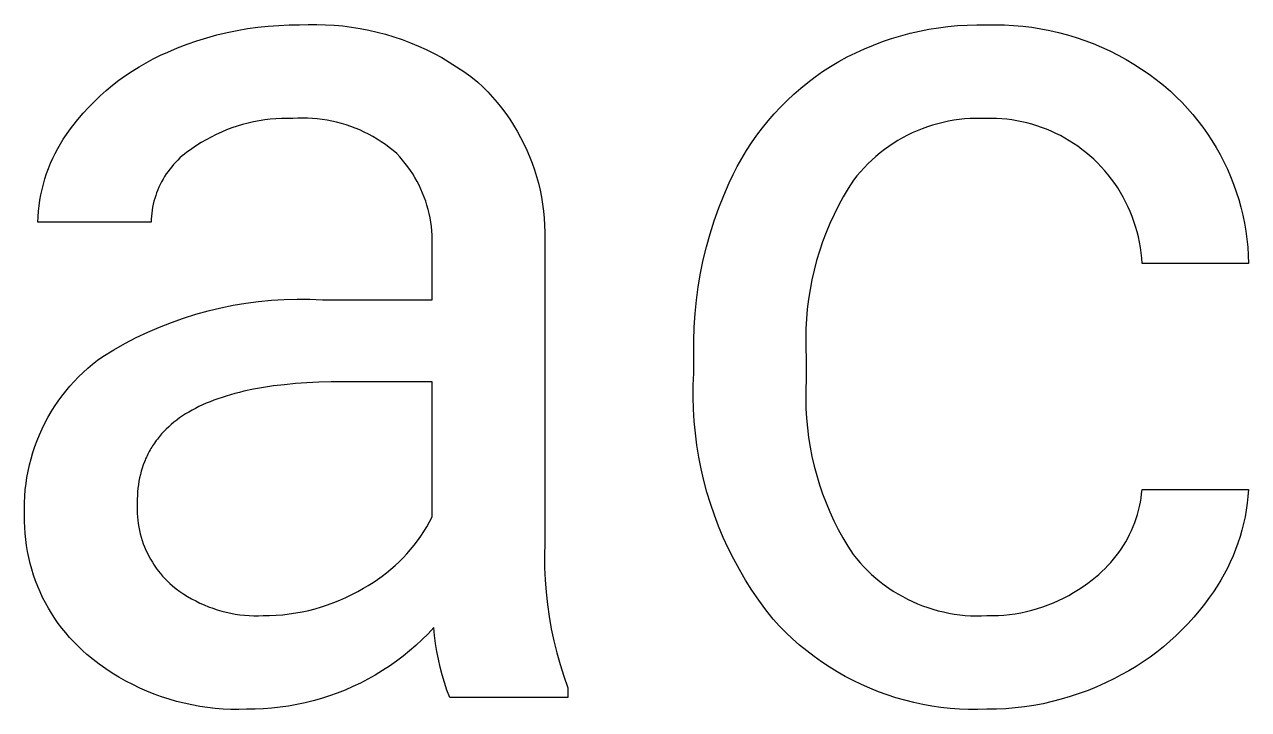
# Model space of a CAD drawing. Header units: millimetres. Extents: x 2840 to 6121, y 744 to 3036.
# Drawn here: x 6018.56 to 6050.95, y 1034.22 to 1052.34 of the extents above; entities that cross this region are included whole.
import ezdxf

# ---------------------------------------------------------------- set-up
doc = ezdxf.new("R2010")
doc.units = ezdxf.units.MM
doc.header["$MEASUREMENT"] = 0
doc.layers.add('Domyślny', color=7, linetype='Continuous', true_color=0x000000)

msp = doc.modelspace()

# ---------------------------------------------------------------- linework, layer by layer
at = {"layer": 'Domyślny'}
for p, q in [((6023.924, 1052.126), (6024.194, 1052.182)), ((6024.194, 1052.182), (6024.466, 1052.229)), ((6024.466, 1052.229), (6024.739, 1052.266)), ((6024.739, 1052.266), (6025.013, 1052.295)), ((6025.013, 1052.295), (6025.288, 1052.314)), ((6025.288, 1052.314), (6025.564, 1052.325)), ((6025.564, 1052.325), (6025.839, 1052.326)), ((6025.839, 1052.326), (6026.07, 1052.336)), ((6026.07, 1052.336), (6026.3, 1052.338)), ((6026.3, 1052.338), (6026.53, 1052.332)), ((6026.53, 1052.332), (6026.76, 1052.319)), ((6026.76, 1052.319), (6026.989, 1052.298)), ((6026.989, 1052.298), (6027.217, 1052.269)), ((6027.217, 1052.269), (6027.445, 1052.232)), ((6027.445, 1052.232), (6027.671, 1052.188)), ((6027.671, 1052.188), (6027.895, 1052.137)), ((6041.992, 1052.105), (6042.24, 1052.163)), ((6042.24, 1052.163), (6042.49, 1052.211)), ((6042.49, 1052.211), (6042.741, 1052.252)), ((6042.741, 1052.252), (6042.994, 1052.284)), ((6042.994, 1052.284), (6043.247, 1052.307)), ((6043.247, 1052.307), (6043.501, 1052.322)), ((6043.501, 1052.322), (6043.756, 1052.328)), ((6043.756, 1052.328), (6044.011, 1052.326)), ((6044.011, 1052.326), (6044.251, 1052.33)), ((6044.251, 1052.33), (6044.492, 1052.326)), ((6044.492, 1052.326), (6044.733, 1052.313)), ((6044.733, 1052.313), (6044.973, 1052.292)), ((6044.973, 1052.292), (6045.212, 1052.263)), ((6045.212, 1052.263), (6045.45, 1052.225)), ((6045.45, 1052.225), (6045.687, 1052.18)), ((6045.687, 1052.18), (6045.921, 1052.126)), ((6022.867, 1051.816), (6023.127, 1051.907)), ((6023.127, 1051.907), (6023.39, 1051.989)), ((6023.39, 1051.989), (6023.656, 1052.062)), ((6023.656, 1052.062), (6023.924, 1052.126)), ((6027.895, 1052.137), (6028.118, 1052.078)), ((6028.118, 1052.078), (6028.338, 1052.011)), ((6028.338, 1052.011), (6028.556, 1051.937)), ((6028.556, 1051.937), (6028.772, 1051.856)), ((6028.772, 1051.856), (6028.984, 1051.768)), ((6041.022, 1051.795), (6041.261, 1051.884)), ((6041.261, 1051.884), (6041.502, 1051.966)), ((6041.502, 1051.966), (6041.746, 1052.04)), ((6041.746, 1052.04), (6041.992, 1052.105)), ((6045.921, 1052.126), (6046.154, 1052.064)), ((6046.154, 1052.064), (6046.385, 1051.994)), ((6046.385, 1051.994), (6046.613, 1051.917)), ((6046.613, 1051.917), (6046.838, 1051.831)), ((6046.838, 1051.831), (6047.06, 1051.738)), ((6021.968, 1051.427), (6022.16, 1051.522)), ((6022.16, 1051.522), (6022.356, 1051.609)), ((6022.356, 1051.609), (6022.609, 1051.717)), ((6022.609, 1051.717), (6022.867, 1051.816)), ((6028.984, 1051.768), (6029.194, 1051.672)), ((6029.194, 1051.672), (6029.4, 1051.57)), ((6029.4, 1051.57), (6029.603, 1051.461)), ((6040.328, 1051.478), (6040.556, 1051.591)), ((6040.556, 1051.591), (6040.787, 1051.697)), ((6040.787, 1051.697), (6041.022, 1051.795)), ((6047.06, 1051.738), (6047.279, 1051.637)), ((6047.279, 1051.637), (6047.494, 1051.529)), ((6047.494, 1051.529), (6047.706, 1051.413)), ((6021.412, 1051.106), (6021.594, 1051.219)), ((6021.594, 1051.219), (6021.779, 1051.326)), ((6021.779, 1051.326), (6021.968, 1051.427)), ((6029.603, 1051.461), (6029.802, 1051.345)), ((6029.802, 1051.345), (6029.997, 1051.222)), ((6029.997, 1051.222), (6030.187, 1051.093)), ((6039.68, 1051.095), (6039.884, 1051.229)), ((6039.884, 1051.229), (6040.104, 1051.357)), ((6040.104, 1051.357), (6040.328, 1051.478)), ((6047.706, 1051.413), (6047.913, 1051.29)), ((6047.913, 1051.29), (6048.116, 1051.16)), ((6020.892, 1050.729), (6021.061, 1050.861)), ((6021.061, 1050.861), (6021.234, 1050.986)), ((6021.234, 1050.986), (6021.412, 1051.106)), ((6030.187, 1051.093), (6030.373, 1050.958)), ((6030.373, 1050.958), (6030.555, 1050.816)), ((6039.287, 1050.807), (6039.481, 1050.954)), ((6039.481, 1050.954), (6039.68, 1051.095)), ((6048.116, 1051.16), (6048.314, 1051.023)), ((6048.314, 1051.023), (6048.507, 1050.879)), ((6048.507, 1050.879), (6048.695, 1050.729)), ((6020.567, 1050.45), (6020.727, 1050.592)), ((6020.727, 1050.592), (6020.892, 1050.729)), ((6030.555, 1050.816), (6030.69, 1050.688)), ((6030.69, 1050.688), (6030.821, 1050.556)), ((6030.821, 1050.556), (6030.947, 1050.419)), ((6038.915, 1050.492), (6039.099, 1050.653)), ((6039.099, 1050.653), (6039.287, 1050.807)), ((6048.695, 1050.729), (6048.879, 1050.572)), ((6048.879, 1050.572), (6049.035, 1050.426)), ((6020.262, 1050.149), (6020.412, 1050.302)), ((6020.412, 1050.302), (6020.567, 1050.45)), ((6030.947, 1050.419), (6031.069, 1050.277)), ((6031.069, 1050.277), (6031.186, 1050.132)), ((6038.565, 1050.153), (6038.737, 1050.326)), ((6038.737, 1050.326), (6038.915, 1050.492)), ((6049.035, 1050.426), (6049.187, 1050.275)), ((6049.187, 1050.275), (6049.333, 1050.118)), ((6019.978, 1049.828), (6020.118, 1049.991)), ((6020.118, 1049.991), (6020.262, 1050.149)), ((6031.186, 1050.132), (6031.297, 1049.983)), ((6031.297, 1049.983), (6031.403, 1049.83)), ((6038.239, 1049.791), (6038.399, 1049.975)), ((6038.399, 1049.975), (6038.565, 1050.153)), ((6049.333, 1050.118), (6049.474, 1049.956)), ((6049.474, 1049.956), (6049.609, 1049.79)), ((6019.756, 1049.546), (6019.845, 1049.661)), ((6019.845, 1049.661), (6019.978, 1049.828)), ((6024.048, 1049.6), (6023.909, 1049.547)), ((6024.19, 1049.648), (6024.048, 1049.6)), ((6024.333, 1049.69), (6024.19, 1049.648)), ((6024.478, 1049.728), (6024.333, 1049.69)), ((6024.623, 1049.762), (6024.478, 1049.728)), ((6024.77, 1049.79), (6024.623, 1049.762)), ((6024.918, 1049.812), (6024.77, 1049.79)), ((6025.066, 1049.83), (6024.918, 1049.812)), ((6025.215, 1049.843), (6025.066, 1049.83)), ((6025.364, 1049.851), (6025.215, 1049.843)), ((6025.514, 1049.853), (6025.364, 1049.851)), ((6025.663, 1049.851), (6025.514, 1049.853)), ((6025.792, 1049.858), (6025.663, 1049.851)), ((6025.922, 1049.861), (6025.792, 1049.858)), ((6026.052, 1049.859), (6025.922, 1049.861)), ((6026.181, 1049.853), (6026.052, 1049.859)), ((6026.31, 1049.842), (6026.181, 1049.853)), ((6026.439, 1049.827), (6026.31, 1049.842)), ((6026.567, 1049.807), (6026.439, 1049.827)), ((6026.695, 1049.783), (6026.567, 1049.807)), ((6026.821, 1049.754), (6026.695, 1049.783)), ((6026.947, 1049.722), (6026.821, 1049.754)), ((6027.071, 1049.684), (6026.947, 1049.722)), ((6027.194, 1049.643), (6027.071, 1049.684)), ((6027.315, 1049.597), (6027.194, 1049.643)), ((6027.435, 1049.547), (6027.315, 1049.597)), ((6031.403, 1049.83), (6031.505, 1049.673)), ((6031.505, 1049.673), (6031.6, 1049.513)), ((6037.939, 1049.408), (6038.086, 1049.602)), ((6038.086, 1049.602), (6038.239, 1049.791)), ((6042.317, 1049.581), (6042.184, 1049.527)), ((6042.453, 1049.63), (6042.317, 1049.581)), ((6042.589, 1049.674), (6042.453, 1049.63)), ((6042.728, 1049.714), (6042.589, 1049.674)), ((6042.867, 1049.749), (6042.728, 1049.714)), ((6043.008, 1049.779), (6042.867, 1049.749)), ((6043.15, 1049.804), (6043.008, 1049.779)), ((6043.292, 1049.824), (6043.15, 1049.804)), ((6043.435, 1049.839), (6043.292, 1049.824)), ((6043.579, 1049.849), (6043.435, 1049.839)), ((6043.723, 1049.855), (6043.579, 1049.849)), ((6043.867, 1049.855), (6043.723, 1049.855)), ((6044.011, 1049.851), (6043.867, 1049.855)), ((6044.146, 1049.852), (6044.011, 1049.851)), ((6044.282, 1049.849), (6044.146, 1049.852)), ((6044.417, 1049.841), (6044.282, 1049.849)), ((6044.552, 1049.829), (6044.417, 1049.841)), ((6044.686, 1049.812), (6044.552, 1049.829)), ((6044.82, 1049.79), (6044.686, 1049.812)), ((6044.953, 1049.764), (6044.82, 1049.79)), ((6045.085, 1049.734), (6044.953, 1049.764)), ((6045.216, 1049.699), (6045.085, 1049.734)), ((6045.346, 1049.659), (6045.216, 1049.699)), ((6045.474, 1049.615), (6045.346, 1049.659)), ((6045.601, 1049.567), (6045.474, 1049.615)), ((6045.726, 1049.515), (6045.601, 1049.567)), ((6049.609, 1049.79), (6049.739, 1049.619)), ((6049.739, 1049.619), (6049.862, 1049.444)), ((6019.513, 1049.183), (6019.59, 1049.307)), ((6019.59, 1049.307), (6019.671, 1049.428)), ((6019.671, 1049.428), (6019.756, 1049.546)), ((6023.37, 1049.289), (6023.241, 1049.214)), ((6023.501, 1049.361), (6023.37, 1049.289)), ((6023.635, 1049.428), (6023.501, 1049.361)), ((6023.771, 1049.49), (6023.635, 1049.428)), ((6023.909, 1049.547), (6023.771, 1049.49)), ((6027.552, 1049.493), (6027.435, 1049.547)), ((6027.668, 1049.435), (6027.552, 1049.493)), ((6027.782, 1049.373), (6027.668, 1049.435)), ((6027.894, 1049.307), (6027.782, 1049.373)), ((6028.003, 1049.238), (6027.894, 1049.307)), ((6031.6, 1049.513), (6031.69, 1049.35)), ((6031.69, 1049.35), (6031.775, 1049.184)), ((6037.799, 1049.209), (6037.939, 1049.408)), ((6041.671, 1049.267), (6041.548, 1049.192)), ((6041.795, 1049.339), (6041.671, 1049.267)), ((6041.923, 1049.406), (6041.795, 1049.339)), ((6042.052, 1049.469), (6041.923, 1049.406)), ((6042.184, 1049.527), (6042.052, 1049.469)), ((6045.849, 1049.458), (6045.726, 1049.515)), ((6045.97, 1049.398), (6045.849, 1049.458)), ((6046.089, 1049.333), (6045.97, 1049.398)), ((6046.206, 1049.264), (6046.089, 1049.333)), ((6046.32, 1049.192), (6046.206, 1049.264)), ((6049.862, 1049.444), (6049.98, 1049.265)), ((6049.98, 1049.265), (6050.091, 1049.082)), ((6019.309, 1048.798), (6019.373, 1048.929)), ((6019.373, 1048.929), (6019.441, 1049.057)), ((6019.441, 1049.057), (6019.513, 1049.183)), ((6022.861, 1048.958), (6022.798, 1048.909)), ((6022.925, 1049.005), (6022.861, 1048.958)), ((6022.991, 1049.049), (6022.925, 1049.005)), ((6023.115, 1049.134), (6022.991, 1049.049)), ((6023.241, 1049.214), (6023.115, 1049.134)), ((6028.11, 1049.164), (6028.003, 1049.238)), ((6028.214, 1049.087), (6028.11, 1049.164)), ((6028.316, 1049.006), (6028.214, 1049.087)), ((6028.414, 1048.922), (6028.316, 1049.006)), ((6028.492, 1048.839), (6028.414, 1048.922)), ((6031.775, 1049.184), (6031.854, 1049.015)), ((6031.854, 1049.015), (6031.927, 1048.844)), ((6037.539, 1048.796), (6037.665, 1049.005)), ((6037.665, 1049.005), (6037.799, 1049.209)), ((6041.198, 1048.94), (6041.087, 1048.848)), ((6041.312, 1049.028), (6041.198, 1048.94)), ((6041.429, 1049.112), (6041.312, 1049.028)), ((6041.548, 1049.192), (6041.429, 1049.112)), ((6046.432, 1049.115), (6046.32, 1049.192)), ((6046.541, 1049.035), (6046.432, 1049.115)), ((6046.647, 1048.951), (6046.541, 1049.035)), ((6046.751, 1048.863), (6046.647, 1048.951)), ((6050.091, 1049.082), (6050.196, 1048.895)), ((6019.196, 1048.53), (6019.25, 1048.665)), ((6019.25, 1048.665), (6019.309, 1048.798)), ((6022.509, 1048.635), (6022.457, 1048.575)), ((6022.563, 1048.694), (6022.509, 1048.635)), ((6022.619, 1048.751), (6022.563, 1048.694)), ((6022.677, 1048.806), (6022.619, 1048.751)), ((6022.736, 1048.859), (6022.677, 1048.806)), ((6022.798, 1048.909), (6022.736, 1048.859)), ((6028.567, 1048.752), (6028.492, 1048.839)), ((6028.638, 1048.664), (6028.567, 1048.752)), ((6028.707, 1048.573), (6028.638, 1048.664)), ((6031.927, 1048.844), (6031.994, 1048.67)), ((6031.994, 1048.67), (6032.055, 1048.494)), ((6037.42, 1048.584), (6037.539, 1048.796)), ((6040.876, 1048.653), (6040.775, 1048.55)), ((6040.98, 1048.752), (6040.876, 1048.653)), ((6041.087, 1048.848), (6040.98, 1048.752)), ((6046.851, 1048.772), (6046.751, 1048.863)), ((6046.953, 1048.674), (6046.851, 1048.772)), ((6047.051, 1048.572), (6046.953, 1048.674)), ((6050.196, 1048.895), (6050.295, 1048.704)), ((6050.295, 1048.704), (6050.387, 1048.511)), ((6019.102, 1048.255), (6019.147, 1048.393)), ((6019.147, 1048.393), (6019.196, 1048.53)), ((6022.271, 1048.317), (6022.23, 1048.248)), ((6022.314, 1048.384), (6022.271, 1048.317)), ((6022.36, 1048.449), (6022.314, 1048.384)), ((6022.407, 1048.513), (6022.36, 1048.449)), ((6022.457, 1048.575), (6022.407, 1048.513)), ((6028.773, 1048.479), (6028.707, 1048.573)), ((6028.835, 1048.384), (6028.773, 1048.479)), ((6028.894, 1048.286), (6028.835, 1048.384)), ((6028.95, 1048.187), (6028.894, 1048.286)), ((6032.055, 1048.494), (6032.11, 1048.316)), ((6032.11, 1048.316), (6032.159, 1048.136)), ((6037.204, 1048.147), (6037.308, 1048.368)), ((6037.308, 1048.368), (6037.42, 1048.584)), ((6040.585, 1048.334), (6040.495, 1048.221)), ((6040.678, 1048.443), (6040.585, 1048.334)), ((6040.775, 1048.55), (6040.678, 1048.443)), ((6047.145, 1048.467), (6047.051, 1048.572)), ((6047.236, 1048.358), (6047.145, 1048.467)), ((6047.323, 1048.247), (6047.236, 1048.358)), ((6050.387, 1048.511), (6050.472, 1048.314)), ((6050.472, 1048.314), (6050.551, 1048.115)), ((6018.996, 1047.831), (6019.027, 1047.974)), ((6019.027, 1047.974), (6019.062, 1048.115)), ((6019.062, 1048.115), (6019.102, 1048.255)), ((6022.089, 1047.963), (6022.06, 1047.888)), ((6022.121, 1048.036), (6022.089, 1047.963)), ((6022.155, 1048.108), (6022.121, 1048.036)), ((6022.191, 1048.179), (6022.155, 1048.108)), ((6022.23, 1048.248), (6022.191, 1048.179)), ((6029.002, 1048.085), (6028.95, 1048.187)), ((6029.051, 1047.982), (6029.002, 1048.085)), ((6029.097, 1047.877), (6029.051, 1047.982)), ((6032.159, 1048.136), (6032.202, 1047.955)), ((6032.202, 1047.955), (6032.239, 1047.772)), ((6037.061, 1047.818), (6037.204, 1048.147)), ((6040.355, 1048.001), (6040.223, 1047.776)), ((6040.495, 1048.221), (6040.355, 1048.001)), ((6047.406, 1048.132), (6047.323, 1048.247)), ((6047.485, 1048.015), (6047.406, 1048.132)), ((6047.56, 1047.895), (6047.485, 1048.015)), ((6050.551, 1048.115), (6050.622, 1047.913)), ((6018.951, 1047.544), (6018.971, 1047.688)), ((6018.971, 1047.688), (6018.996, 1047.831)), ((6021.989, 1047.66), (6021.97, 1047.583)), ((6022.01, 1047.737), (6021.989, 1047.66)), ((6022.034, 1047.813), (6022.01, 1047.737)), ((6022.06, 1047.888), (6022.034, 1047.813)), ((6029.139, 1047.771), (6029.097, 1047.877)), ((6029.177, 1047.664), (6029.139, 1047.771)), ((6029.211, 1047.555), (6029.177, 1047.664)), ((6032.239, 1047.772), (6032.269, 1047.588)), ((6036.93, 1047.484), (6037.061, 1047.818)), ((6040.223, 1047.776), (6040.098, 1047.546)), ((6047.63, 1047.772), (6047.56, 1047.895)), ((6047.696, 1047.647), (6047.63, 1047.772)), ((6047.758, 1047.52), (6047.696, 1047.647)), ((6050.622, 1047.913), (6050.687, 1047.708)), ((6050.687, 1047.708), (6050.745, 1047.502)), ((6018.925, 1047.254), (6018.936, 1047.399)), ((6018.936, 1047.399), (6018.951, 1047.544)), ((6021.929, 1047.347), (6021.921, 1047.268)), ((6021.94, 1047.426), (6021.929, 1047.347)), ((6021.954, 1047.505), (6021.94, 1047.426)), ((6021.97, 1047.583), (6021.954, 1047.505)), ((6029.242, 1047.445), (6029.211, 1047.555)), ((6029.269, 1047.334), (6029.242, 1047.445)), ((6029.292, 1047.222), (6029.269, 1047.334)), ((6032.269, 1047.588), (6032.293, 1047.403)), ((6032.293, 1047.403), (6032.311, 1047.218)), ((6036.81, 1047.145), (6036.93, 1047.484)), ((6039.981, 1047.312), (6039.872, 1047.075)), ((6040.098, 1047.546), (6039.981, 1047.312)), ((6047.816, 1047.39), (6047.758, 1047.52)), ((6047.868, 1047.259), (6047.816, 1047.39)), ((6050.745, 1047.502), (6050.795, 1047.294)), ((6018.92, 1047.109), (6018.925, 1047.254)), ((6021.913, 1047.109), (6018.92, 1047.109)), ((6021.916, 1047.189), (6021.913, 1047.109)), ((6021.921, 1047.268), (6021.916, 1047.189)), ((6029.312, 1047.11), (6029.292, 1047.222)), ((6029.327, 1046.997), (6029.312, 1047.11)), ((6029.339, 1046.883), (6029.327, 1046.997)), ((6032.311, 1047.218), (6032.322, 1047.032)), ((6032.322, 1047.032), (6032.327, 1046.846)), ((6036.702, 1046.803), (6036.81, 1047.145)), ((6039.872, 1047.075), (6039.772, 1046.834)), ((6047.917, 1047.126), (6047.868, 1047.259)), ((6047.96, 1046.992), (6047.917, 1047.126)), ((6047.999, 1046.856), (6047.96, 1046.992)), ((6050.795, 1047.294), (6050.839, 1047.084)), ((6050.839, 1047.084), (6050.875, 1046.872)), ((6029.347, 1046.769), (6029.339, 1046.883)), ((6029.351, 1046.655), (6029.347, 1046.769)), ((6029.351, 1046.541), (6029.351, 1046.655)), ((6032.327, 1046.846), (6032.326, 1046.659)), ((6032.326, 1046.659), (6032.326, 1038.618)), ((6036.606, 1046.457), (6036.702, 1046.803)), ((6039.772, 1046.834), (6039.679, 1046.59)), ((6048.033, 1046.718), (6047.999, 1046.856)), ((6048.062, 1046.58), (6048.033, 1046.718)), ((6050.875, 1046.872), (6050.904, 1046.66)), ((6050.904, 1046.66), (6050.925, 1046.447)), ((6029.347, 1046.427), (6029.351, 1046.541)), ((6029.347, 1045.054), (6029.347, 1046.427)), ((6036.522, 1046.108), (6036.606, 1046.457)), ((6039.595, 1046.342), (6039.52, 1046.092)), ((6039.679, 1046.59), (6039.595, 1046.342)), ((6048.086, 1046.441), (6048.062, 1046.58)), ((6048.106, 1046.3), (6048.086, 1046.441)), ((6050.925, 1046.447), (6050.94, 1046.233)), ((6036.449, 1045.756), (6036.522, 1046.108)), ((6039.52, 1046.092), (6039.453, 1045.84)), ((6048.121, 1046.16), (6048.106, 1046.3)), ((6048.13, 1046.019), (6048.121, 1046.16)), ((6050.947, 1046.019), (6048.13, 1046.019)), ((6050.94, 1046.233), (6050.947, 1046.019)), ((6036.389, 1045.402), (6036.449, 1045.756)), ((6039.453, 1045.84), (6039.395, 1045.585)), ((6036.34, 1045.046), (6036.389, 1045.402)), ((6039.395, 1045.585), (6039.346, 1045.328)), ((6024.758, 1045.009), (6025.096, 1045.041)), ((6025.096, 1045.041), (6025.434, 1045.062)), ((6025.434, 1045.062), (6025.773, 1045.071)), ((6025.773, 1045.071), (6026.112, 1045.069)), ((6026.112, 1045.069), (6026.451, 1045.054)), ((6026.451, 1045.054), (6029.347, 1045.054)), ((6036.304, 1044.689), (6036.34, 1045.046)), ((6039.305, 1045.07), (6039.273, 1044.811)), ((6039.346, 1045.328), (6039.305, 1045.07)), ((6023.098, 1044.673), (6023.425, 1044.763)), ((6023.425, 1044.763), (6023.755, 1044.842)), ((6023.755, 1044.842), (6024.087, 1044.909)), ((6024.087, 1044.909), (6024.422, 1044.965)), ((6024.422, 1044.965), (6024.758, 1045.009)), ((6039.273, 1044.811), (6039.25, 1044.551)), ((6022.139, 1044.335), (6022.454, 1044.458)), ((6022.454, 1044.458), (6022.774, 1044.571)), ((6022.774, 1044.571), (6023.098, 1044.673)), ((6036.28, 1044.331), (6036.304, 1044.689)), ((6039.25, 1044.551), (6039.236, 1044.29)), ((6021.521, 1044.055), (6021.827, 1044.2)), ((6021.827, 1044.2), (6022.139, 1044.335)), ((6036.269, 1043.972), (6036.28, 1044.331)), ((6039.236, 1044.29), (6039.231, 1044.029)), ((6020.924, 1043.733), (6021.22, 1043.899)), ((6021.22, 1043.899), (6021.521, 1044.055)), ((6036.269, 1043.613), (6036.269, 1043.972)), ((6039.231, 1044.029), (6039.235, 1043.768)), ((6039.235, 1043.768), (6039.248, 1043.507)), ((6020.366, 1043.353), (6020.498, 1043.457)), ((6020.498, 1043.457), (6020.634, 1043.556)), ((6020.634, 1043.556), (6020.924, 1043.733)), ((6036.269, 1043.113), (6036.269, 1043.613)), ((6039.248, 1043.507), (6039.248, 1042.946)), ((6019.991, 1043.014), (6020.112, 1043.131)), ((6020.112, 1043.131), (6020.237, 1043.244)), ((6020.237, 1043.244), (6020.366, 1043.353)), ((6036.257, 1042.795), (6036.269, 1043.113)), ((6019.653, 1042.638), (6019.761, 1042.767)), ((6019.761, 1042.767), (6019.874, 1042.892)), ((6019.874, 1042.892), (6019.991, 1043.014)), ((6025.155, 1042.775), (6024.883, 1042.734)), ((6025.438, 1042.809), (6025.155, 1042.775)), ((6025.732, 1042.838), (6025.438, 1042.809)), ((6026.037, 1042.86), (6025.732, 1042.838)), ((6026.352, 1042.875), (6026.037, 1042.86)), ((6026.678, 1042.885), (6026.352, 1042.875)), ((6027.014, 1042.888), (6026.678, 1042.885)), ((6029.347, 1042.888), (6027.014, 1042.888)), ((6029.347, 1039.31), (6029.347, 1042.888)), ((6036.255, 1042.477), (6036.257, 1042.795)), ((6039.248, 1042.946), (6039.236, 1042.69)), ((6019.45, 1042.369), (6019.549, 1042.505)), ((6019.549, 1042.505), (6019.653, 1042.638)), ((6023.789, 1042.473), (6023.68, 1042.437)), ((6023.9, 1042.509), (6023.789, 1042.473)), ((6024.013, 1042.542), (6023.9, 1042.509)), ((6024.129, 1042.574), (6024.013, 1042.542)), ((6024.248, 1042.605), (6024.129, 1042.574)), ((6024.37, 1042.634), (6024.248, 1042.605)), ((6024.621, 1042.687), (6024.37, 1042.634)), ((6024.883, 1042.734), (6024.621, 1042.687)), ((6036.263, 1042.159), (6036.255, 1042.477)), ((6039.236, 1042.69), (6039.233, 1042.433)), ((6019.266, 1042.087), (6019.356, 1042.229)), ((6019.356, 1042.229), (6019.45, 1042.369)), ((6022.998, 1042.135), (6022.911, 1042.086)), ((6023.087, 1042.183), (6022.998, 1042.135)), ((6023.18, 1042.229), (6023.087, 1042.183)), ((6023.274, 1042.274), (6023.18, 1042.229)), ((6023.372, 1042.317), (6023.274, 1042.274)), ((6023.472, 1042.358), (6023.372, 1042.317)), ((6023.575, 1042.398), (6023.472, 1042.358)), ((6023.68, 1042.437), (6023.575, 1042.398)), ((6036.283, 1041.841), (6036.263, 1042.159)), ((6039.233, 1042.433), (6039.238, 1042.177)), ((6039.238, 1042.177), (6039.253, 1041.921)), ((6019.028, 1041.641), (6019.102, 1041.792)), ((6019.102, 1041.792), (6019.182, 1041.941)), ((6019.182, 1041.941), (6019.266, 1042.087)), ((6022.517, 1041.816), (6022.446, 1041.757)), ((6022.591, 1041.873), (6022.517, 1041.816)), ((6022.667, 1041.928), (6022.591, 1041.873)), ((6022.745, 1041.982), (6022.667, 1041.928)), ((6022.827, 1042.035), (6022.745, 1041.982)), ((6022.911, 1042.086), (6022.827, 1042.035)), ((6036.313, 1041.525), (6036.283, 1041.841)), ((6039.253, 1041.921), (6039.276, 1041.665)), ((6018.895, 1041.331), (6018.959, 1041.487)), ((6018.959, 1041.487), (6019.028, 1041.641)), ((6022.19, 1041.506), (6022.132, 1041.44)), ((6022.25, 1041.571), (6022.19, 1041.506)), ((6022.313, 1041.635), (6022.25, 1041.571)), ((6022.378, 1041.696), (6022.313, 1041.635)), ((6022.446, 1041.757), (6022.378, 1041.696)), ((6036.353, 1041.209), (6036.313, 1041.525)), ((6039.276, 1041.665), (6039.308, 1041.411)), ((6018.784, 1041.013), (6018.837, 1041.173)), ((6018.837, 1041.173), (6018.895, 1041.331)), ((6021.929, 1041.158), (6021.907, 1041.121)), ((6021.952, 1041.194), (6021.929, 1041.158)), ((6021.976, 1041.23), (6021.952, 1041.194)), ((6022, 1041.266), (6021.976, 1041.23)), ((6022.025, 1041.302), (6022, 1041.266)), ((6022.051, 1041.337), (6022.025, 1041.302)), ((6022.078, 1041.371), (6022.051, 1041.337)), ((6022.105, 1041.406), (6022.078, 1041.371)), ((6022.132, 1041.44), (6022.105, 1041.406)), ((6036.404, 1040.895), (6036.353, 1041.209)), ((6039.308, 1041.411), (6039.349, 1041.157)), ((6039.349, 1041.157), (6039.398, 1040.906)), ((6018.695, 1040.688), (6018.737, 1040.852)), ((6018.737, 1040.852), (6018.784, 1041.013)), ((6021.769, 1040.851), (6021.752, 1040.81)), ((6021.787, 1040.89), (6021.769, 1040.851)), ((6021.805, 1040.93), (6021.787, 1040.89)), ((6021.824, 1040.969), (6021.805, 1040.93)), ((6021.844, 1041.007), (6021.824, 1040.969)), ((6021.864, 1041.045), (6021.844, 1041.007)), ((6021.885, 1041.083), (6021.864, 1041.045)), ((6021.907, 1041.121), (6021.885, 1041.083)), ((6036.466, 1040.583), (6036.404, 1040.895)), ((6039.398, 1040.906), (6039.456, 1040.656)), ((6018.629, 1040.358), (6018.659, 1040.524)), ((6018.659, 1040.524), (6018.695, 1040.688)), ((6021.651, 1040.518), (6021.629, 1040.431)), ((6021.677, 1040.604), (6021.651, 1040.518)), ((6021.705, 1040.688), (6021.677, 1040.604)), ((6021.736, 1040.77), (6021.705, 1040.688)), ((6021.752, 1040.81), (6021.736, 1040.77)), ((6036.538, 1040.274), (6036.466, 1040.583)), ((6039.456, 1040.656), (6039.522, 1040.408)), ((6018.585, 1040.024), (6018.604, 1040.191)), ((6018.604, 1040.191), (6018.629, 1040.358)), ((6021.591, 1040.253), (6021.577, 1040.161)), ((6021.609, 1040.343), (6021.591, 1040.253)), ((6021.629, 1040.431), (6021.609, 1040.343)), ((6036.62, 1039.966), (6036.538, 1040.274)), ((6039.522, 1040.408), (6039.597, 1040.163)), ((6018.564, 1039.688), (6018.572, 1039.856)), ((6018.572, 1039.856), (6018.585, 1040.024)), ((6021.549, 1039.877), (6021.545, 1039.779)), ((6021.555, 1039.973), (6021.549, 1039.877)), ((6021.565, 1040.068), (6021.555, 1039.973)), ((6021.577, 1040.161), (6021.565, 1040.068)), ((6036.713, 1039.662), (6036.62, 1039.966)), ((6039.597, 1040.163), (6039.68, 1039.92)), ((6039.68, 1039.92), (6039.772, 1039.68)), ((6048.104, 1039.81), (6048.119, 1039.921)), ((6048.119, 1039.921), (6048.13, 1040.033)), ((6048.13, 1040.033), (6050.947, 1040.033)), ((6050.933, 1039.853), (6050.912, 1039.673)), ((6050.947, 1040.033), (6050.933, 1039.853)), ((6018.563, 1039.519), (6018.564, 1039.688)), ((6021.543, 1039.68), (6021.54, 1039.588)), ((6021.54, 1039.588), (6021.54, 1039.497)), ((6021.545, 1039.779), (6021.543, 1039.68)), ((6036.816, 1039.361), (6036.713, 1039.662)), ((6039.772, 1039.68), (6039.871, 1039.444)), ((6048.036, 1039.48), (6048.062, 1039.589)), ((6048.062, 1039.589), (6048.085, 1039.699)), ((6048.085, 1039.699), (6048.104, 1039.81)), ((6050.912, 1039.673), (6050.886, 1039.494)), ((6018.567, 1039.351), (6018.563, 1039.519)), ((6018.566, 1039.191), (6018.567, 1039.351)), ((6021.54, 1039.497), (6021.543, 1039.406)), ((6021.543, 1039.406), (6021.549, 1039.315)), ((6021.549, 1039.315), (6021.558, 1039.224)), ((6021.558, 1039.224), (6021.57, 1039.133)), ((6029.279, 1039.179), (6029.347, 1039.31)), ((6036.928, 1039.064), (6036.816, 1039.361)), ((6039.871, 1039.444), (6039.979, 1039.211)), ((6039.979, 1039.211), (6040.094, 1038.982)), ((6047.935, 1039.16), (6047.972, 1039.265)), ((6047.972, 1039.265), (6048.006, 1039.372)), ((6048.006, 1039.372), (6048.036, 1039.48)), ((6050.854, 1039.317), (6050.816, 1039.14)), ((6050.886, 1039.494), (6050.854, 1039.317)), ((6018.571, 1039.03), (6018.566, 1039.191)), ((6018.581, 1038.87), (6018.571, 1039.03)), ((6021.57, 1039.133), (6021.586, 1039.043)), ((6021.586, 1039.043), (6021.604, 1038.954)), ((6021.604, 1038.954), (6021.625, 1038.865)), ((6029.048, 1038.8), (6029.129, 1038.924)), ((6029.129, 1038.924), (6029.206, 1039.05)), ((6029.206, 1039.05), (6029.279, 1039.179)), ((6037.051, 1038.77), (6036.928, 1039.064)), ((6040.094, 1038.982), (6040.218, 1038.757)), ((6047.802, 1038.85), (6047.85, 1038.952)), ((6047.85, 1038.952), (6047.894, 1039.055)), ((6047.894, 1039.055), (6047.935, 1039.16)), ((6050.772, 1038.965), (6050.722, 1038.792)), ((6050.816, 1039.14), (6050.772, 1038.965)), ((6018.596, 1038.711), (6018.581, 1038.87)), ((6018.617, 1038.552), (6018.596, 1038.711)), ((6021.625, 1038.865), (6021.649, 1038.777)), ((6021.649, 1038.777), (6021.676, 1038.69)), ((6021.676, 1038.69), (6021.706, 1038.603)), ((6021.706, 1038.603), (6021.739, 1038.518)), ((6028.78, 1038.447), (6028.874, 1038.562)), ((6028.874, 1038.562), (6028.963, 1038.68)), ((6028.963, 1038.68), (6029.048, 1038.8)), ((6032.326, 1038.618), (6032.319, 1038.293)), ((6037.184, 1038.481), (6037.051, 1038.77)), ((6040.218, 1038.757), (6040.348, 1038.537)), ((6047.579, 1038.462), (6047.639, 1038.556)), ((6047.639, 1038.556), (6047.697, 1038.652)), ((6047.697, 1038.652), (6047.751, 1038.751)), ((6047.751, 1038.751), (6047.802, 1038.85)), ((6050.666, 1038.62), (6050.605, 1038.45)), ((6050.722, 1038.792), (6050.666, 1038.62)), ((6018.643, 1038.394), (6018.617, 1038.552)), ((6018.675, 1038.237), (6018.643, 1038.394)), ((6018.712, 1038.081), (6018.675, 1038.237)), ((6021.739, 1038.518), (6021.775, 1038.434)), ((6021.775, 1038.434), (6021.814, 1038.351)), ((6021.814, 1038.351), (6021.855, 1038.27)), ((6021.855, 1038.27), (6021.899, 1038.19)), ((6028.583, 1038.228), (6028.683, 1038.336)), ((6028.683, 1038.336), (6028.78, 1038.447)), ((6032.319, 1038.293), (6032.322, 1037.968)), ((6037.326, 1038.196), (6037.184, 1038.481)), ((6040.348, 1038.537), (6040.487, 1038.321)), ((6040.487, 1038.321), (6040.577, 1038.208)), ((6047.378, 1038.192), (6047.448, 1038.28)), ((6047.448, 1038.28), (6047.515, 1038.37)), ((6047.515, 1038.37), (6047.579, 1038.462)), ((6050.538, 1038.282), (6050.465, 1038.117)), ((6050.605, 1038.45), (6050.538, 1038.282)), ((6018.754, 1037.927), (6018.712, 1038.081)), ((6018.802, 1037.774), (6018.754, 1037.927)), ((6021.899, 1038.19), (6021.946, 1038.111)), ((6021.946, 1038.111), (6021.995, 1038.035)), ((6021.995, 1038.035), (6022.047, 1037.959)), ((6022.047, 1037.959), (6022.101, 1037.886)), ((6028.145, 1037.831), (6028.259, 1037.925)), ((6028.259, 1037.925), (6028.37, 1038.022)), ((6028.37, 1038.022), (6028.478, 1038.123)), ((6028.478, 1038.123), (6028.583, 1038.228)), ((6032.322, 1037.968), (6032.336, 1037.643)), ((6037.477, 1037.917), (6037.326, 1038.196)), ((6037.638, 1037.642), (6037.477, 1037.917)), ((6040.577, 1038.208), (6040.671, 1038.098)), ((6040.671, 1038.098), (6040.769, 1037.992)), ((6040.769, 1037.992), (6040.871, 1037.889)), ((6047.07, 1037.867), (6047.151, 1037.944)), ((6047.151, 1037.944), (6047.229, 1038.024)), ((6047.229, 1038.024), (6047.305, 1038.107)), ((6047.305, 1038.107), (6047.378, 1038.192)), ((6050.387, 1037.954), (6050.303, 1037.794)), ((6050.465, 1038.117), (6050.387, 1037.954)), ((6018.855, 1037.622), (6018.802, 1037.774)), ((6018.913, 1037.473), (6018.855, 1037.622)), ((6022.101, 1037.886), (6022.158, 1037.815)), ((6022.158, 1037.815), (6022.217, 1037.745)), ((6022.217, 1037.745), (6022.279, 1037.678)), ((6022.279, 1037.678), (6022.343, 1037.612)), ((6022.343, 1037.612), (6022.409, 1037.549)), ((6027.784, 1037.574), (6027.907, 1037.656)), ((6027.907, 1037.656), (6028.027, 1037.742)), ((6028.027, 1037.742), (6028.145, 1037.831)), ((6032.336, 1037.643), (6032.361, 1037.319)), ((6037.808, 1037.373), (6037.638, 1037.642)), ((6040.871, 1037.889), (6040.976, 1037.789)), ((6040.976, 1037.789), (6041.085, 1037.694)), ((6041.085, 1037.694), (6041.196, 1037.602)), ((6041.196, 1037.602), (6041.311, 1037.514)), ((6046.693, 1037.559), (6046.811, 1037.651)), ((6046.811, 1037.651), (6046.9, 1037.72)), ((6046.9, 1037.72), (6046.986, 1037.792)), ((6046.986, 1037.792), (6047.07, 1037.867)), ((6050.214, 1037.637), (6050.12, 1037.483)), ((6050.303, 1037.794), (6050.214, 1037.637)), ((6018.976, 1037.326), (6018.913, 1037.473)), ((6019.044, 1037.181), (6018.976, 1037.326)), ((6022.409, 1037.549), (6022.477, 1037.488)), ((6022.477, 1037.488), (6022.574, 1037.413)), ((6022.574, 1037.413), (6022.673, 1037.341)), ((6022.673, 1037.341), (6022.775, 1037.272)), ((6022.775, 1037.272), (6022.879, 1037.207)), ((6027.067, 1037.181), (6027.224, 1037.257)), ((6027.224, 1037.257), (6027.378, 1037.338)), ((6027.378, 1037.338), (6027.529, 1037.424)), ((6027.529, 1037.424), (6027.658, 1037.497)), ((6027.658, 1037.497), (6027.784, 1037.574)), ((6032.361, 1037.319), (6032.396, 1036.996)), ((6037.987, 1037.11), (6037.808, 1037.373)), ((6041.311, 1037.514), (6041.429, 1037.43)), ((6041.429, 1037.43), (6041.549, 1037.35)), ((6041.549, 1037.35), (6041.673, 1037.274)), ((6041.673, 1037.274), (6041.799, 1037.203)), ((6046.189, 1037.234), (6046.319, 1037.309)), ((6046.319, 1037.309), (6046.446, 1037.388)), ((6046.446, 1037.388), (6046.571, 1037.471)), ((6046.571, 1037.471), (6046.693, 1037.559)), ((6050.021, 1037.332), (6049.917, 1037.185)), ((6050.12, 1037.483), (6050.021, 1037.332)), ((6019.117, 1037.038), (6019.044, 1037.181)), ((6019.195, 1036.898), (6019.117, 1037.038)), ((6022.879, 1037.207), (6022.986, 1037.146)), ((6022.986, 1037.146), (6023.094, 1037.088)), ((6023.094, 1037.088), (6023.204, 1037.034)), ((6023.204, 1037.034), (6023.317, 1036.984)), ((6023.317, 1036.984), (6023.43, 1036.937)), ((6023.43, 1036.937), (6023.546, 1036.895)), ((6026.418, 1036.932), (6026.583, 1036.986)), ((6026.583, 1036.986), (6026.747, 1037.046)), ((6026.747, 1037.046), (6026.908, 1037.111)), ((6026.908, 1037.111), (6027.067, 1037.181)), ((6032.396, 1036.996), (6032.442, 1036.674)), ((6038.174, 1036.854), (6037.987, 1037.11)), ((6041.799, 1037.203), (6041.927, 1037.136)), ((6041.927, 1037.136), (6042.057, 1037.073)), ((6042.057, 1037.073), (6042.19, 1037.015)), ((6042.19, 1037.015), (6042.324, 1036.962)), ((6042.324, 1036.962), (6042.46, 1036.913)), ((6045.503, 1036.931), (6045.644, 1036.982)), ((6045.644, 1036.982), (6045.783, 1037.038)), ((6045.783, 1037.038), (6045.921, 1037.099)), ((6045.921, 1037.099), (6046.056, 1037.164)), ((6046.056, 1037.164), (6046.189, 1037.234)), ((6049.784, 1037.004), (6049.645, 1036.828)), ((6049.917, 1037.185), (6049.784, 1037.004)), ((6019.277, 1036.761), (6019.195, 1036.898)), ((6019.364, 1036.626), (6019.277, 1036.761)), ((6019.456, 1036.495), (6019.364, 1036.626)), ((6023.546, 1036.895), (6023.662, 1036.856)), ((6023.662, 1036.856), (6023.78, 1036.822)), ((6023.78, 1036.822), (6023.899, 1036.792)), ((6023.899, 1036.792), (6024.019, 1036.766)), ((6024.019, 1036.766), (6024.14, 1036.743)), ((6024.14, 1036.743), (6024.262, 1036.725)), ((6024.262, 1036.725), (6024.384, 1036.712)), ((6024.384, 1036.712), (6024.506, 1036.702)), ((6024.506, 1036.702), (6024.629, 1036.697)), ((6024.629, 1036.697), (6024.752, 1036.696)), ((6024.752, 1036.696), (6024.875, 1036.699)), ((6024.875, 1036.699), (6025.049, 1036.702)), ((6025.049, 1036.702), (6025.223, 1036.71)), ((6025.223, 1036.71), (6025.396, 1036.725)), ((6025.396, 1036.725), (6025.569, 1036.745)), ((6025.569, 1036.745), (6025.741, 1036.771)), ((6025.741, 1036.771), (6025.912, 1036.803)), ((6025.912, 1036.803), (6026.082, 1036.84)), ((6026.082, 1036.84), (6026.251, 1036.883)), ((6026.251, 1036.883), (6026.418, 1036.932)), ((6032.442, 1036.674), (6032.499, 1036.354)), ((6038.37, 1036.603), (6038.174, 1036.854)), ((6042.46, 1036.913), (6042.598, 1036.869)), ((6042.598, 1036.869), (6042.737, 1036.83)), ((6042.737, 1036.83), (6042.878, 1036.796)), ((6042.878, 1036.796), (6043.02, 1036.766)), ((6043.02, 1036.766), (6043.162, 1036.742)), ((6043.162, 1036.742), (6043.305, 1036.722)), ((6043.305, 1036.722), (6043.449, 1036.707)), ((6043.449, 1036.707), (6043.594, 1036.698)), ((6043.594, 1036.698), (6043.738, 1036.693)), ((6043.738, 1036.693), (6043.883, 1036.693)), ((6043.883, 1036.693), (6044.027, 1036.699)), ((6044.027, 1036.699), (6044.178, 1036.699)), ((6044.178, 1036.699), (6044.328, 1036.704)), ((6044.328, 1036.704), (6044.477, 1036.714)), ((6044.477, 1036.714), (6044.627, 1036.73)), ((6044.627, 1036.73), (6044.775, 1036.751)), ((6044.775, 1036.751), (6044.923, 1036.776)), ((6044.923, 1036.776), (6045.07, 1036.807)), ((6045.07, 1036.807), (6045.216, 1036.844)), ((6045.216, 1036.844), (6045.36, 1036.885)), ((6045.36, 1036.885), (6045.503, 1036.931)), ((6049.501, 1036.657), (6049.35, 1036.49)), ((6049.645, 1036.828), (6049.501, 1036.657)), ((6019.552, 1036.367), (6019.456, 1036.495)), ((6019.653, 1036.242), (6019.552, 1036.367)), ((6029.396, 1036.384), (6029.243, 1036.222)), ((6029.415, 1036.173), (6029.396, 1036.384)), ((6032.499, 1036.354), (6032.566, 1036.036)), ((6038.536, 1036.424), (6038.37, 1036.603)), ((6038.708, 1036.251), (6038.536, 1036.424)), ((6049.195, 1036.329), (6049.034, 1036.173)), ((6049.35, 1036.49), (6049.195, 1036.329)), ((6019.758, 1036.121), (6019.653, 1036.242)), ((6019.866, 1036.003), (6019.758, 1036.121)), ((6019.979, 1035.889), (6019.866, 1036.003)), ((6029.085, 1036.066), (6028.921, 1035.914)), ((6029.243, 1036.222), (6029.085, 1036.066)), ((6029.441, 1035.963), (6029.415, 1036.173)), ((6029.474, 1035.754), (6029.441, 1035.963)), ((6032.566, 1036.036), (6032.643, 1035.72)), ((6038.885, 1036.084), (6038.708, 1036.251)), ((6039.068, 1035.922), (6038.885, 1036.084)), ((6048.868, 1036.022), (6048.698, 1035.877)), ((6049.034, 1036.173), (6048.868, 1036.022)), ((6020.096, 1035.779), (6019.979, 1035.889)), ((6020.216, 1035.674), (6020.096, 1035.779)), ((6020.377, 1035.542), (6020.216, 1035.674)), ((6028.753, 1035.768), (6028.58, 1035.628)), ((6028.921, 1035.914), (6028.753, 1035.768)), ((6029.514, 1035.546), (6029.474, 1035.754)), ((6032.643, 1035.72), (6032.731, 1035.407)), ((6039.257, 1035.768), (6039.068, 1035.922)), ((6039.451, 1035.619), (6039.257, 1035.768)), ((6048.522, 1035.737), (6048.342, 1035.604)), ((6048.698, 1035.877), (6048.522, 1035.737)), ((6020.542, 1035.416), (6020.377, 1035.542)), ((6020.711, 1035.296), (6020.542, 1035.416)), ((6028.22, 1035.366), (6028.033, 1035.244)), ((6028.402, 1035.494), (6028.22, 1035.366)), ((6028.58, 1035.628), (6028.402, 1035.494)), ((6029.56, 1035.34), (6029.514, 1035.546)), ((6029.614, 1035.135), (6029.56, 1035.34)), ((6032.731, 1035.407), (6032.829, 1035.098)), ((6039.649, 1035.478), (6039.451, 1035.619)), ((6039.852, 1035.343), (6039.649, 1035.478)), ((6040.06, 1035.215), (6039.852, 1035.343)), ((6047.97, 1035.354), (6047.777, 1035.239)), ((6048.158, 1035.476), (6047.97, 1035.354)), ((6048.342, 1035.604), (6048.158, 1035.476)), ((6020.885, 1035.181), (6020.711, 1035.296)), ((6021.062, 1035.073), (6020.885, 1035.181)), ((6021.242, 1034.97), (6021.062, 1035.073)), ((6027.649, 1035.019), (6027.451, 1034.917)), ((6027.843, 1035.128), (6027.649, 1035.019)), ((6028.033, 1035.244), (6027.843, 1035.128)), ((6029.674, 1034.932), (6029.614, 1035.135)), ((6032.829, 1035.098), (6032.938, 1034.791)), ((6040.272, 1035.094), (6040.06, 1035.215)), ((6040.488, 1034.981), (6040.272, 1035.094)), ((6047.382, 1035.028), (6047.159, 1034.918)), ((6047.581, 1035.13), (6047.382, 1035.028)), ((6047.777, 1035.239), (6047.581, 1035.13)), ((6021.426, 1034.874), (6021.242, 1034.97)), ((6021.614, 1034.784), (6021.426, 1034.874)), ((6021.804, 1034.7), (6021.614, 1034.784)), ((6021.996, 1034.623), (6021.804, 1034.7)), ((6027.046, 1034.732), (6026.838, 1034.65)), ((6027.25, 1034.821), (6027.046, 1034.732)), ((6027.451, 1034.917), (6027.25, 1034.821)), ((6029.741, 1034.731), (6029.674, 1034.932)), ((6029.814, 1034.532), (6029.741, 1034.731)), ((6032.938, 1034.791), (6032.938, 1034.532)), ((6040.708, 1034.875), (6040.488, 1034.981)), ((6040.931, 1034.777), (6040.708, 1034.875)), ((6041.158, 1034.686), (6040.931, 1034.777)), ((6041.387, 1034.603), (6041.158, 1034.686)), ((6046.702, 1034.722), (6046.468, 1034.636)), ((6046.932, 1034.816), (6046.702, 1034.722)), ((6047.159, 1034.918), (6046.932, 1034.816)), ((6022.192, 1034.552), (6021.996, 1034.623)), ((6022.389, 1034.488), (6022.192, 1034.552)), ((6022.589, 1034.43), (6022.389, 1034.488)), ((6022.79, 1034.38), (6022.589, 1034.43)), ((6022.993, 1034.336), (6022.79, 1034.38)), ((6025.768, 1034.346), (6025.549, 1034.307)), ((6025.986, 1034.392), (6025.768, 1034.346)), ((6026.202, 1034.446), (6025.986, 1034.392)), ((6026.417, 1034.507), (6026.202, 1034.446)), ((6026.629, 1034.575), (6026.417, 1034.507)), ((6026.838, 1034.65), (6026.629, 1034.575)), ((6032.938, 1034.532), (6029.814, 1034.532)), ((6041.619, 1034.528), (6041.387, 1034.603)), ((6041.853, 1034.461), (6041.619, 1034.528)), ((6042.09, 1034.401), (6041.853, 1034.461)), ((6042.329, 1034.35), (6042.09, 1034.401)), ((6042.569, 1034.307), (6042.329, 1034.35)), ((6045.51, 1034.371), (6045.266, 1034.325)), ((6045.753, 1034.425), (6045.51, 1034.371)), ((6045.994, 1034.487), (6045.753, 1034.425)), ((6046.232, 1034.557), (6045.994, 1034.487)), ((6046.468, 1034.636), (6046.232, 1034.557)), ((6023.198, 1034.299), (6022.993, 1034.336)), ((6023.403, 1034.269), (6023.198, 1034.299)), ((6023.61, 1034.246), (6023.403, 1034.269)), ((6023.817, 1034.229), (6023.61, 1034.246)), ((6024.024, 1034.22), (6023.817, 1034.229)), ((6024.232, 1034.218), (6024.024, 1034.22)), ((6024.44, 1034.223), (6024.232, 1034.218)), ((6024.662, 1034.225), (6024.44, 1034.223)), ((6024.885, 1034.234), (6024.662, 1034.225)), ((6025.107, 1034.251), (6024.885, 1034.234)), ((6025.329, 1034.275), (6025.107, 1034.251)), ((6025.549, 1034.307), (6025.329, 1034.275)), ((6042.81, 1034.273), (6042.569, 1034.307)), ((6043.053, 1034.246), (6042.81, 1034.273)), ((6043.296, 1034.228), (6043.053, 1034.246)), ((6043.54, 1034.218), (6043.296, 1034.228)), ((6043.784, 1034.216), (6043.54, 1034.218)), ((6044.027, 1034.223), (6043.784, 1034.216)), ((6044.276, 1034.226), (6044.027, 1034.223)), ((6044.525, 1034.238), (6044.276, 1034.226)), ((6044.773, 1034.259), (6044.525, 1034.238)), ((6045.02, 1034.288), (6044.773, 1034.259)), ((6045.266, 1034.325), (6045.02, 1034.288))]:
    msp.add_line(p, q, dxfattribs=at)

doc.saveas('drawing.dxf')
